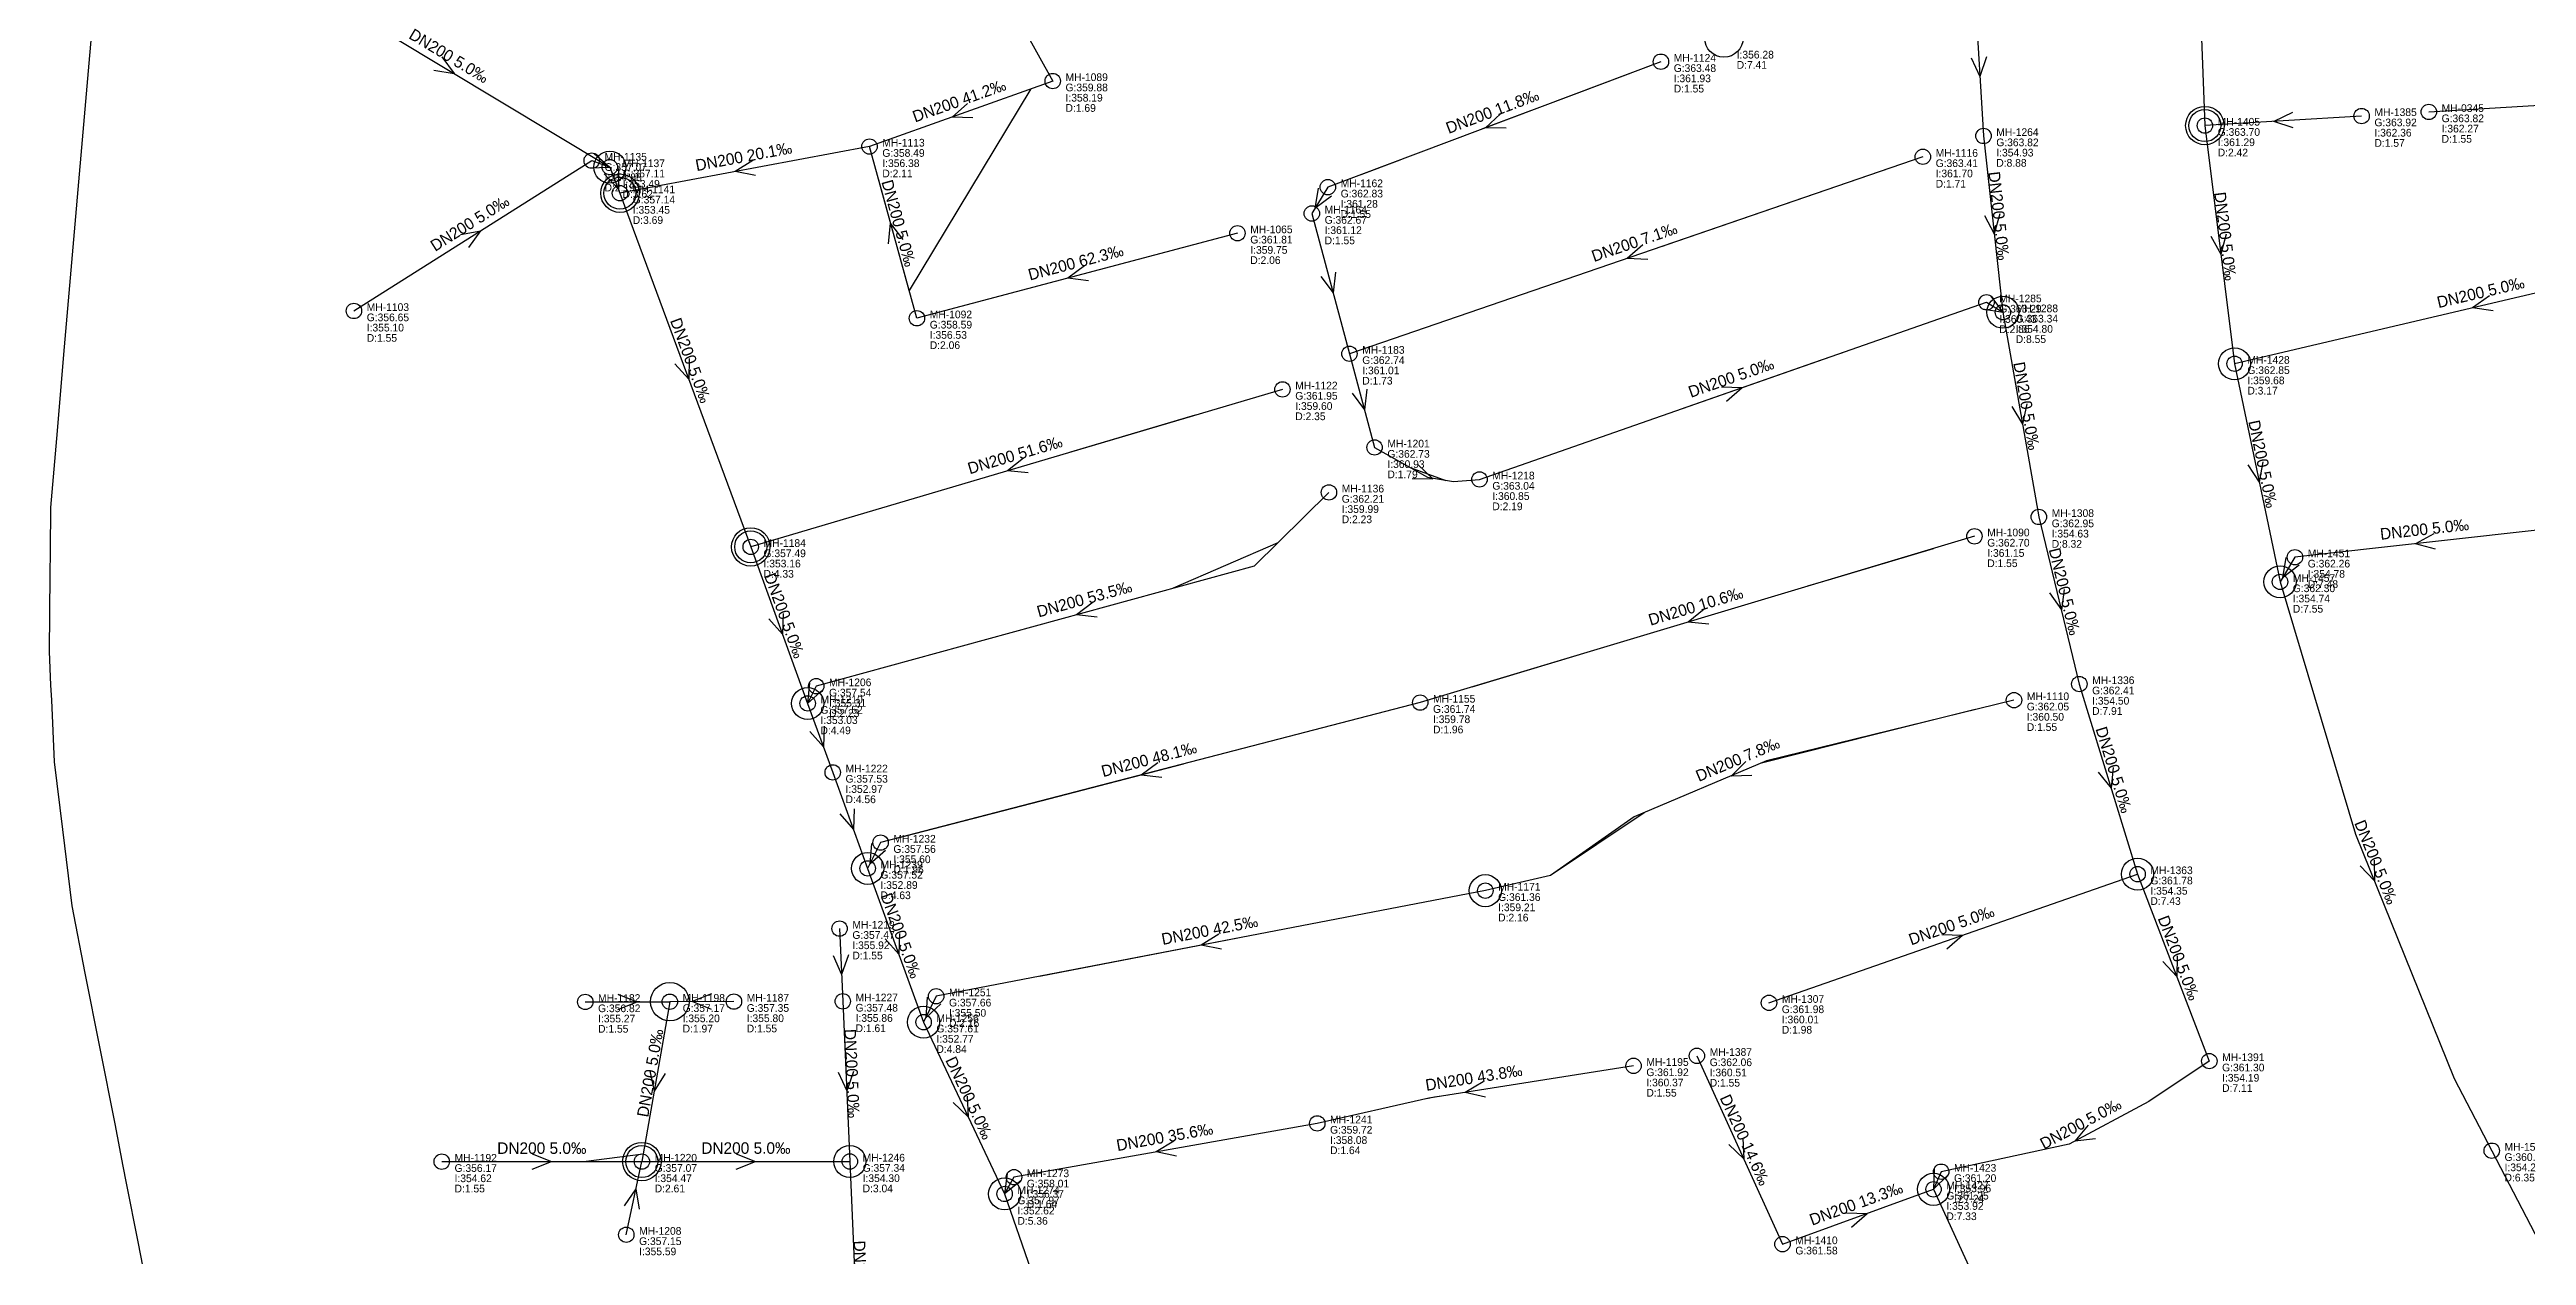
# Model space of a CAD drawing. Header units: metres. Extents: x 449901 to 451990, y 2566737 to 2570846.
# Drawn here: x 449907.9 to 450294.3, y 2568569.2 to 2568757.4 of the extents above; entities that cross this region are included whole.
import ezdxf
from ezdxf.enums import TextEntityAlignment as Align

# ---------------------------------------------------------------- set-up
doc = ezdxf.new("R2010")
doc.units = ezdxf.units.M
for name, color, linetype in [('SEW-CATCHMENT', 4, 'Continuous'), ('SEW-DROP', 6, 'Continuous'), ('SEW-LABEL', 2, 'Continuous'), ('SEW-MH', 7, 'Continuous'), ('SEW-MH-LABEL', 8, 'Continuous'), ('SEW-PIPE-DN200', 3, 'Continuous'), ('SEW-RIDER', 8, 'Continuous'), ('SEW-SWEPT-CH', 6, 'Continuous')]:
    doc.layers.add(name, color=color, linetype=linetype)

msp = doc.modelspace()

# ---------------------------------------------------------------- linework, layer by layer
at = {"layer": 'SEW-CATCHMENT'}
msp.add_lwpolyline([(449924.01, 2568559.6), (449921.71, 2568571.38), (449919.92, 2568580.5), (449919.4, 2568583.15), (449918.11, 2568589.76), (449915.79, 2568601.53), (449913.47, 2568613.31), (449911.41, 2568623.79), (449909.95, 2568635.7), (449908.65, 2568646.28), (449908.23, 2568655.92), (449908.12, 2568658.26), (449907.89, 2568663.5), (449908, 2568675.5), (449908.04, 2568679.13), (449908.1, 2568685.96), (449909.12, 2568697.91), (449910.15, 2568709.87), (449911.17, 2568721.83), (449911.88, 2568730.2), (449912.46, 2568736.81), (449912.92, 2568742.16), (449913.96, 2568754.11), (449915, 2568766.07)], dxfattribs=at)
at = {"layer": 'SEW-DROP'}
for centre in [(450244.13, 2568745.57), (449995.3, 2568739.09), (449996.88, 2568735.02), (450212.62, 2568716.44), (450248.76, 2568708.4), (450017.28, 2568679.82), (450255.85, 2568674.36), (450026.16, 2568655.39), (450035.52, 2568629.65), (450233.63, 2568628.75), (450131.88, 2568626.17), (450044.25, 2568605.65), (450000.3, 2568583.89), (450000.3, 2568583.89), (450032.74, 2568583.9), (450056.89, 2568578.84), (450201.8, 2568579.56)]:
    msp.add_circle(centre, 2.5, dxfattribs=at)
at = {"layer": 'SEW-LABEL'}
for p, q in [((449967.85, 2568754.23), (449971.04, 2568753.71)), ((449969.09, 2568756.29), (449971.04, 2568753.71)), ((450207.66, 2568756.14), (450209.04, 2568753.22)), ((450210.06, 2568756.28), (450209.04, 2568753.22)), ((450051.11, 2568749.04), (450048.69, 2568746.9)), ((450051.92, 2568746.78), (450048.69, 2568746.9)), ((450134.27, 2568747.4), (450131.89, 2568745.22)), ((450257.78, 2568747.61), (450254.86, 2568746.23)), ((450257.92, 2568745.21), (450254.86, 2568746.23)), ((450135.12, 2568745.16), (450131.89, 2568745.22)), ((449992.07, 2568738.97), (449995.3, 2568739.09)), ((449992.88, 2568741.23), (449995.3, 2568739.09)), ((449994.43, 2568738.02), (449996.63, 2568735.66)), ((449996.67, 2568738.89), (449996.63, 2568735.66)), ((450017.6, 2568740.12), (450014.87, 2568738.39)), ((450018.04, 2568737.76), (450014.87, 2568738.39)), ((450105.82, 2568735.81), (450105.28, 2568732.63)), ((450107.87, 2568734.56), (450105.28, 2568732.63)), ((450038.75, 2568727.14), (450039.11, 2568730.35)), ((450041.07, 2568727.78), (450039.11, 2568730.35)), ((450209.75, 2568731.55), (450211.27, 2568728.7)), ((450212.13, 2568731.82), (450211.27, 2568728.7)), ((449972.02, 2568728.58), (449975.2, 2568729.17)), ((449973.31, 2568726.55), (449975.2, 2568729.17)), ((450156.44, 2568726.95), (450153.99, 2568724.84)), ((450245.07, 2568728.33), (450246.63, 2568725.5)), ((450247.45, 2568728.63), (450246.63, 2568725.5)), ((450069.35, 2568723.68), (450066.76, 2568721.75)), ((450108.52, 2568722.67), (450108.13, 2568719.46)), ((450157.22, 2568724.68), (450153.99, 2568724.84)), ((450069.97, 2568721.36), (450066.76, 2568721.75)), ((450106.2, 2568722.04), (450108.13, 2568719.46)), ((450210.68, 2568719.02), (450212.62, 2568716.44)), ((450288.54, 2568718.98), (450285.89, 2568717.13)), ((450209.43, 2568716.97), (450212.62, 2568716.44)), ((450289.09, 2568716.64), (450285.89, 2568717.13)), ((450005.43, 2568708.41), (450007.6, 2568706.01)), ((450007.68, 2568709.24), (450007.6, 2568706.01)), ((450111.09, 2568703.79), (450113.03, 2568701.2)), ((450113.41, 2568704.41), (450113.03, 2568701.2)), ((450168.7, 2568704.81), (450171.93, 2568704.67)), ((450169.49, 2568702.54), (450171.93, 2568704.67)), ((450213.99, 2568701.74), (450215.69, 2568698.99)), ((450216.35, 2568702.15), (450215.69, 2568698.99)), ((450059.85, 2568693.69), (450057.32, 2568691.68)), ((450060.54, 2568691.38), (450057.32, 2568691.68)), ((450121.37, 2568692.69), (450123.68, 2568690.43)), ((450250.83, 2568692.61), (450252.61, 2568689.91)), ((450253.18, 2568693.1), (450252.61, 2568689.91)), ((450120.45, 2568690.48), (450123.68, 2568690.43)), ((450279.84, 2568681.85), (450276.99, 2568680.32)), ((450280.11, 2568679.46), (450276.99, 2568680.32)), ((450256.76, 2568678.19), (450256.24, 2568675)), ((450258.82, 2568676.95), (450256.24, 2568675)), ((450219.87, 2568672.63), (450221.74, 2568670)), ((450222.2, 2568673.19), (450221.74, 2568670)), ((450020.08, 2568668.6), (450022.24, 2568666.19)), ((450022.34, 2568669.42), (450022.24, 2568666.19)), ((450070.68, 2568671.17), (450068.11, 2568669.22)), ((450071.32, 2568668.85), (450068.11, 2568669.22)), ((450166.04, 2568670.08), (450163.51, 2568668.07)), ((450166.73, 2568667.78), (450163.51, 2568668.07)), ((450026.43, 2568658.61), (450026.16, 2568655.39)), ((450028.58, 2568657.54), (450026.16, 2568655.39)), ((450026.48, 2568651.01), (450028.63, 2568648.6)), ((450028.73, 2568651.83), (450028.63, 2568648.6)), ((450080.78, 2568646.13), (450078.18, 2568644.22)), ((450172.5, 2568646.33), (450170.21, 2568644.06)), ((450229.8, 2568645.37), (450229.53, 2568642.15)), ((450081.39, 2568643.81), (450078.18, 2568644.22)), ((450173.44, 2568644.12), (450170.21, 2568644.06)), ((450227.5, 2568644.67), (450229.53, 2568642.15)), ((450031.16, 2568638.14), (450033.31, 2568635.73)), ((450033.41, 2568638.96), (450033.31, 2568635.73)), ((450036.13, 2568633.54), (450035.86, 2568630.32)), ((450038.28, 2568632.46), (450035.86, 2568630.32)), ((450268.33, 2568630.03), (450270.57, 2568627.7)), ((450270.56, 2568630.93), (450270.57, 2568627.7)), ((450038.25, 2568618.65), (450040.4, 2568616.24)), ((450040.5, 2568619.47), (450040.4, 2568616.24)), ((450090.29, 2568619.4), (450087.57, 2568617.65)), ((450203.07, 2568619.34), (450206.3, 2568619.2)), ((450203.86, 2568617.08), (450206.3, 2568619.2)), ((450030.13, 2568616.03), (450031.46, 2568613.08)), ((450032.52, 2568616.13), (450031.46, 2568613.08)), ((450090.74, 2568617.04), (450087.57, 2568617.65)), ((450237.57, 2568615.13), (450239.76, 2568612.76)), ((450239.81, 2568615.99), (450239.76, 2568612.76)), ((449996.57, 2568610.02), (449999.57, 2568608.83)), ((449996.57, 2568607.62), (449999.57, 2568608.83)), ((450011.16, 2568610.05), (450008.16, 2568608.85)), ((450011.17, 2568607.65), (450008.16, 2568608.85)), ((450044.8, 2568609.55), (450044.58, 2568606.33)), ((450046.96, 2568608.51), (450044.58, 2568606.33)), ((450001.56, 2568598.05), (450002.22, 2568594.89)), ((450003.92, 2568597.64), (450002.22, 2568594.89)), ((450030.92, 2568597.85), (450032.25, 2568594.91)), ((450033.32, 2568597.95), (450032.25, 2568594.91)), ((450131.52, 2568596.33), (450128.74, 2568594.68)), ((450048.84, 2568593.09), (450051.21, 2568590.89)), ((450051.02, 2568594.11), (450051.21, 2568590.89)), ((450131.89, 2568593.96), (450128.74, 2568594.68)), ((450172.03, 2568587.56), (450172.18, 2568584.33)), ((450225.92, 2568589.58), (450223.84, 2568587.1)), ((450227.05, 2568587.46), (450223.84, 2568587.1)), ((449983.19, 2568585.09), (449986.19, 2568583.89)), ((449983.19, 2568582.69), (449986.19, 2568583.89)), ((450015.02, 2568585.1), (450018.02, 2568583.9)), ((450015.02, 2568582.7), (450018.02, 2568583.9)), ((450083.27, 2568587.1), (450080.53, 2568585.39)), ((450083.69, 2568584.73), (450080.53, 2568585.39)), ((450169.85, 2568586.57), (450172.18, 2568584.33)), ((449997.6, 2568576.97), (449999.4, 2568579.65)), ((449999.94, 2568576.47), (449999.4, 2568579.65)), ((450057.3, 2568582.04), (450056.89, 2568578.84)), ((450059.4, 2568580.87), (450056.89, 2568578.84)), ((450201.89, 2568582.79), (450201.8, 2568579.56)), ((450204.09, 2568581.83), (450201.8, 2568579.56)), ((450188.2, 2568575.9), (450191.43, 2568575.79)), ((450189.02, 2568573.64), (450191.43, 2568575.79))]:
    msp.add_line(p, q, dxfattribs=at)
at = {"layer": 'SEW-MH'}
for centre in [(450064.39, 2568752.52), (450159.27, 2568755.54), (450244.13, 2568745.57), (450268.58, 2568747.06), (450279.06, 2568747.7), (450035.81, 2568742.3), (450200.13, 2568740.7), (450209.59, 2568743.95), (449992.48, 2568740.1), (449995.3, 2568739.09), (449996.88, 2568735.02), (450107.31, 2568735.96), (450104.81, 2568731.85), (450093.21, 2568728.77), (450210.06, 2568717.99), (449955.38, 2568716.64), (450043.21, 2568715.5), (450212.62, 2568716.44), (450110.68, 2568709.96), (450248.76, 2568708.4), (450100.23, 2568704.4), (450114.6, 2568695.34), (450107.48, 2568688.32), (450130.97, 2568690.35), (450218.23, 2568684.49), (450017.28, 2568679.82), (450208.18, 2568681.47), (450258.18, 2568678.21), (450255.85, 2568674.36), (450027.5, 2568658.08), (450214.35, 2568655.9), (450224.54, 2568658.41), (450026.16, 2568655.39), (450121.72, 2568655.52), (450030.07, 2568644.63), (450037.54, 2568633.67), (450035.52, 2568629.65), (450233.63, 2568628.75), (450131.88, 2568626.17), (450031.14, 2568620.25), (450046.21, 2568609.7), (449991.47, 2568608.81), (450004.66, 2568608.84), (450014.66, 2568608.86), (450031.64, 2568608.9), (450044.25, 2568605.65), (450176.13, 2568608.66), (450155, 2568598.83), (450164.88, 2568600.39), (450244.82, 2568599.57), (450105.66, 2568589.85), (449969.08, 2568583.88), (450000.3, 2568583.89), (450032.74, 2568583.9), (450202.99, 2568582.31), (450288.88, 2568585.59), (450056.89, 2568578.84), (450058.35, 2568581.46), (450201.8, 2568579.56), (449997.87, 2568572.47), (450178.24, 2568571)]:
    msp.add_circle(centre, 1.2, dxfattribs=at)
at = {"layer": 'SEW-PIPE-DN200'}
for points in [[(450242.63, 2568785.13), (450244.13, 2568745.57)], [(449944.2, 2568769.88), (449995.3, 2568739.09)], [(450057.29, 2568765.35), (450064.39, 2568752.52), (450064.39, 2568752.52)], [(450208.3, 2568765.48), (450209.59, 2568743.95)], [(450159.27, 2568755.54), (450107.31, 2568735.96)], [(450064.39, 2568752.52), (450035.81, 2568742.3)], [(450279.06, 2568747.7), (450303.18, 2568749.17), (450326.26, 2568750.58)], [(450268.58, 2568747.06), (450244.13, 2568745.57)], [(450035.81, 2568742.3), (449996.88, 2568735.02)], [(450043.21, 2568715.5), (450035.81, 2568742.3), (450035.81, 2568742.3)], [(450209.59, 2568743.95), (450212.62, 2568716.44)], [(450244.13, 2568745.57), (450248.76, 2568708.4)], [(449955.38, 2568716.64), (449992.48, 2568740.1)], [(449992.48, 2568740.1), (449995.3, 2568739.09)], [(449995.3, 2568739.09), (449996.88, 2568735.02)], [(450200.13, 2568740.7), (450110.68, 2568709.96)], [(449996.88, 2568735.02), (450017.28, 2568679.82)], [(450107.31, 2568735.96), (450107.31, 2568735.96), (450104.81, 2568731.85)], [(450104.81, 2568731.85), (450110.68, 2568709.96)], [(450093.21, 2568728.77), (450043.21, 2568715.5), (450043.21, 2568715.5)], [(450326.42, 2568723.46), (450326.42, 2568723.46), (450306.1, 2568721.87), (450248.76, 2568708.4)], [(450130.97, 2568690.35), (450210.06, 2568717.99)], [(450210.06, 2568717.99), (450212.62, 2568716.44)], [(450212.62, 2568716.44), (450218.23, 2568684.49)], [(450110.68, 2568709.96), (450114.6, 2568695.34)], [(450248.76, 2568708.4), (450255.85, 2568674.36)], [(450100.23, 2568704.4), (450017.28, 2568679.82)], [(450114.6, 2568695.34), (450122.86, 2568690.69), (450126.89, 2568690), (450130.97, 2568690.35), (450130.97, 2568690.35)], [(450107.48, 2568688.32), (450095.81, 2568676.82), (450027.5, 2568658.08)], [(450218.23, 2568684.49), (450224.54, 2568658.41)], [(450208.18, 2568681.47), (450121.72, 2568655.52)], [(450298.79, 2568682.76), (450258.18, 2568678.21)], [(450017.28, 2568679.82), (450026.16, 2568655.39)], [(450258.18, 2568678.21), (450255.85, 2568674.36)], [(450255.85, 2568674.36), (450267.62, 2568635), (450283.03, 2568596.84), (450288.88, 2568585.59)], [(450027.5, 2568658.08), (450026.16, 2568655.39)], [(450224.54, 2568658.41), (450233.63, 2568628.75)], [(450026.16, 2568655.39), (450030.07, 2568644.63)], [(450121.72, 2568655.52), (450037.54, 2568633.67)], [(450214.35, 2568655.9), (450175.75, 2568646.41), (450155.11, 2568637.67), (450142.02, 2568628.54), (450131.88, 2568626.17)], [(450030.07, 2568644.63), (450035.52, 2568629.65)], [(450037.54, 2568633.67), (450035.52, 2568629.65)], [(450035.52, 2568629.65), (450044.25, 2568605.65)], [(450131.88, 2568626.17), (450046.21, 2568609.7)], [(450176.13, 2568608.66), (450233.63, 2568628.75)], [(450233.63, 2568628.75), (450244.82, 2568599.57)], [(450031.14, 2568620.25), (450031.64, 2568608.9)], [(449991.47, 2568608.81), (450004.66, 2568608.84)], [(450004.66, 2568608.84), (450000.3, 2568583.89)], [(450014.66, 2568608.86), (450004.66, 2568608.84)], [(450031.64, 2568608.9), (450032.74, 2568583.9)], [(450046.21, 2568609.7), (450044.25, 2568605.65)], [(450044.25, 2568605.65), (450056.89, 2568578.84)], [(450164.88, 2568600.39), (450178.24, 2568571)], [(450244.82, 2568599.57), (450235.38, 2568593.28), (450222.94, 2568586.62), (450202.99, 2568582.31)], [(450155, 2568598.83), (450123.07, 2568593.78), (450105.66, 2568589.85)], [(450105.66, 2568589.85), (450058.35, 2568581.46)], [(449969.08, 2568583.88), (450000.3, 2568583.89)], [(449997.87, 2568572.47), (450000.3, 2568583.89)], [(450000.3, 2568583.89), (450032.74, 2568583.9)], [(450032.74, 2568583.9), (450034.53, 2568542.86)], [(450288.88, 2568585.59), (450307.01, 2568550.78), (450333.29, 2568507.36)], [(450058.35, 2568581.46), (450056.89, 2568578.84)], [(450202.99, 2568582.31), (450201.8, 2568579.56)], [(450056.89, 2568578.84), (450069.18, 2568543.25)], [(450178.24, 2568571), (450201.8, 2568579.56)], [(450201.8, 2568579.56), (450221.92, 2568535.68)]]:
    msp.add_lwpolyline(points, dxfattribs=at)
at = {"layer": 'SEW-RIDER'}
for points in [[(450159.27, 2568755.54), (450146.55, 2568750.75), (450131.46, 2568745.06)], [(450061, 2568751.3), (450042.01, 2568719.85), (450037.26, 2568737.06)], [(450251.89, 2568746.05), (450251.89, 2568746.05)], [(450118.55, 2568740.19), (450112.44, 2568737.89)], [(450200.13, 2568740.7), (450160.18, 2568726.97), (450159.45, 2568726.72)], [(450162.33, 2568701.31), (450183.12, 2568708.58), (450188.36, 2568710.41)], [(450086.6, 2568700.36), (450086.6, 2568700.36), (450067.18, 2568694.6)], [(450120.13, 2568692.22), (450125.74, 2568690.2)], [(450099.51, 2568680.46), (450083.2, 2568673.36), (450083.2, 2568673.36)], [(450201.74, 2568679.54), (450185.9, 2568674.79), (450182.16, 2568673.67)], [(450146.52, 2568662.97), (450129.76, 2568657.94), (450129.76, 2568657.94)], [(450208.29, 2568654.42), (450193.09, 2568650.67), (450174.96, 2568646.07)], [(450084.76, 2568645.93), (450062.53, 2568640.16), (450039.8, 2568634.25)], [(450156.66, 2568638.33), (450142.02, 2568628.54)], [(450093.29, 2568618.75), (450072.26, 2568614.71), (450062.35, 2568612.8)], [(450126.08, 2568594.26), (450123.94, 2568593.92), (450122.72, 2568593.7)], [(449975.78, 2568583.89), (449991.21, 2568583.89), (450000.51, 2568585.08)]]:
    msp.add_lwpolyline(points, dxfattribs=at)
at = {"layer": 'SEW-SWEPT-CH'}
for centre in [(450169.09, 2568759.24), (450244.13, 2568745.57), (449996.88, 2568735.02), (450017.28, 2568679.82), (450004.66, 2568608.84), (450000.3, 2568583.89)]:
    msp.add_circle(centre, 3, dxfattribs=at)

# ---------------------------------------------------------------- texts
at = {"layer": 'SEW-LABEL'}
for s, rotation, p in [('DN200 5.0‰', -31.071, (449969.75, 2568755.68)), ('DN200 41.2‰', 19.6616, (450050.1, 2568748.61)), ('DN200 11.8‰', 20.6502, (450133.29, 2568746.95)), ('DN200 20.1‰', 10.5934, (450016.34, 2568739.86)), ('DN200 5.0‰', -83.7087, (450211.11, 2568731.39)), ('DN200 5.0‰', 32.3158, (449973.93, 2568729.57)), ('DN200 5.0‰', 285.4481, (450039.51, 2568730.1)), ('DN200 5.0‰', -82.8891, (450246.44, 2568728.19)), ('DN200 62.3‰', 14.8671, (450068.21, 2568723.34)), ('DN200 7.1‰', 18.9638, (450155.41, 2568726.53)), ('DN200 5.0‰', 13.2215, (450287.35, 2568718.67)), ('DN200 5.0‰', -69.7122, (450007.08, 2568708.62)), ('DN200 5.0‰', 19.2662, (450170.51, 2568705.37)), ('DN200 5.0‰', -80.0367, (450215.43, 2568701.67)), ('DN200 5.0‰', -78.2398, (450252.31, 2568692.58)), ('DN200 51.6‰', 16.5089, (450058.76, 2568693.31)), ('DN200 5.0‰', 6.3874, (450278.48, 2568681.69)), ('DN200 5.0‰', -76.406, (450221.39, 2568672.65)), ('DN200 5.0‰', -70.019, (450021.72, 2568668.8)), ('DN200 53.5‰', 15.344, (450069.56, 2568670.82)), ('DN200 10.6‰', 16.7092, (450164.95, 2568669.7)), ('DN200 48.1‰', 14.5535, (450079.63, 2568645.8)), ('DN200 7.8‰', 22.9323, (450171.59, 2568645.84)), ('DN200 5.0‰', -72.9561, (450229.09, 2568644.78)), ('DN200 5.0‰', -68.0156, (450270.01, 2568630.29)), ('DN200 5.0‰', -70.0191, (450039.89, 2568618.85)), ('DN200 42.5‰', 10.8775, (450089.04, 2568619.13)), ('DN200 5.0‰', 19.2622, (450204.88, 2568619.91)), ('DN200 5.0‰', -69.0304, (450239.23, 2568615.36)), ('DN200 5.0‰', 80.0768, (450002.48, 2568597.57)), ('DN200 5.0‰', -87.4917, (450032.19, 2568597.6)), ('DN200 5.0‰', -64.7598, (450050.57, 2568593.44)), ('DN200 43.8‰', 8.9912, (450130.22, 2568596.11)), ('DN200 14.6‰', -65.5442, (450171.56, 2568586.9)), ('DN200 5.0‰', 28.1692, (450225.16, 2568589.01)), ('DN200 35.6‰', 10.0591, (450082.01, 2568586.85)), ('DN200 5.0‰', 0.0169, (449984.69, 2568585.09)), ('DN200 5.0‰', 0.0166, (450016.52, 2568585.1)), ('DN200 13.3‰', 19.9636, (450190.02, 2568576.48)), ('DN200 5.0‰', -87.4917, (450033.63, 2568564.58))]:
    msp.add_text(s, height=1.8, rotation=rotation, dxfattribs=at).set_placement(p, align=Align.CENTER)
at = {"layer": 'SEW-MH-LABEL'}
for s, p in [('MH-1089', (450066.39, 2568752.52)), ('G:363.48', (450161.27, 2568753.94)), ('MH-1124', (450161.27, 2568755.54)), ('I:361.93', (450161.27, 2568752.34)), ('D:7.41', (450171.09, 2568754.44)), ('I:356.28', (450171.09, 2568756.04)), ('G:359.88', (450066.39, 2568750.92)), ('I:358.19', (450066.39, 2568749.32)), ('D:1.55', (450161.27, 2568750.74)), ('D:1.69', (450066.39, 2568747.72)), ('MH-1405', (450246.13, 2568745.57)), ('G:363.92', (450270.58, 2568745.46)), ('MH-1385', (450270.58, 2568747.06)), ('G:363.82', (450281.06, 2568746.1)), ('MH-0345', (450281.06, 2568747.7)), ('G:358.49', (450037.81, 2568740.7)), ('MH-1113', (450037.81, 2568742.3)), ('MH-1116', (450202.13, 2568740.7)), ('G:363.82', (450211.59, 2568742.35)), ('MH-1264', (450211.59, 2568743.95)), ('I:354.93', (450211.59, 2568740.75)), ('G:363.70', (450246.13, 2568743.97)), ('D:2.42', (450246.13, 2568740.77)), ('I:361.29', (450246.13, 2568742.37)), ('D:1.57', (450270.58, 2568742.26)), ('I:362.36', (450270.58, 2568743.86)), ('D:1.55', (450281.06, 2568742.9)), ('I:362.27', (450281.06, 2568744.5)), ('G:357.07', (449994.48, 2568738.5)), ('MH-1135', (449994.48, 2568740.1)), ('I:354.88', (449994.48, 2568736.9)), ('G:357.11', (449997.3, 2568737.49)), ('MH-1137', (449997.3, 2568739.09)), ('D:2.11', (450037.81, 2568737.5)), ('I:356.38', (450037.81, 2568739.1)), ('G:363.41', (450202.13, 2568739.1)), ('I:361.70', (450202.13, 2568737.5)), ('D:8.88', (450211.59, 2568739.15)), ('D:2.19', (449994.48, 2568735.3)), ('D:3.62', (449997.3, 2568734.29)), ('I:353.49', (449997.3, 2568735.89)), ('G:357.14', (449998.88, 2568733.42)), ('MH-1141', (449998.88, 2568735.02)), ('G:362.83', (450109.31, 2568734.36)), ('MH-1162', (450109.31, 2568735.96)), ('D:1.71', (450202.13, 2568735.9)), ('D:3.69', (449998.88, 2568730.22)), ('I:353.45', (449998.88, 2568731.82)), ('G:362.67', (450106.81, 2568730.25)), ('MH-1164', (450106.81, 2568731.85)), ('D:1.55', (450109.31, 2568731.16)), ('I:361.28', (450109.31, 2568732.76)), ('G:361.81', (450095.21, 2568727.17)), ('MH-1065', (450095.21, 2568728.77)), ('I:359.75', (450095.21, 2568725.57)), ('D:1.55', (450106.81, 2568727.05)), ('I:361.12', (450106.81, 2568728.65)), ('D:2.06', (450095.21, 2568723.97)), ('MH-1285', (450212.06, 2568717.99)), ('G:356.65', (449957.38, 2568715.04)), ('MH-1103', (449957.38, 2568716.64)), ('G:358.59', (450045.21, 2568713.9)), ('MH-1092', (450045.21, 2568715.5)), ('G:363.29', (450212.06, 2568716.39)), ('I:360.43', (450212.06, 2568714.79)), ('G:363.34', (450214.62, 2568714.84)), ('MH-1288', (450214.62, 2568716.44)), ('D:1.55', (449957.38, 2568711.84)), ('I:355.10', (449957.38, 2568713.44)), ('D:2.06', (450045.21, 2568710.7)), ('I:356.53', (450045.21, 2568712.3)), ('MH-1183', (450112.68, 2568709.96)), ('D:2.86', (450212.06, 2568713.19)), ('D:8.55', (450214.62, 2568711.64)), ('I:354.80', (450214.62, 2568713.24)), ('G:362.74', (450112.68, 2568708.36)), ('I:361.01', (450112.68, 2568706.76)), ('G:362.85', (450250.76, 2568706.8)), ('MH-1428', (450250.76, 2568708.4)), ('G:361.95', (450102.23, 2568702.8)), ('MH-1122', (450102.23, 2568704.4)), ('D:1.73', (450112.68, 2568705.16)), ('D:3.17', (450250.76, 2568703.6)), ('I:359.68', (450250.76, 2568705.2)), ('D:2.35', (450102.23, 2568699.6)), ('I:359.60', (450102.23, 2568701.2)), ('MH-1201', (450116.6, 2568695.34)), ('G:362.73', (450116.6, 2568693.74)), ('D:1.79', (450116.6, 2568690.54)), ('I:360.93', (450116.6, 2568692.14)), ('G:362.21', (450109.48, 2568686.72)), ('MH-1136', (450109.48, 2568688.32)), ('G:363.04', (450132.97, 2568688.75)), ('MH-1218', (450132.97, 2568690.35)), ('I:360.85', (450132.97, 2568687.15)), ('D:2.23', (450109.48, 2568683.52)), ('I:359.99', (450109.48, 2568685.12)), ('D:2.19', (450132.97, 2568685.55)), ('G:362.95', (450220.23, 2568682.89)), ('MH-1308', (450220.23, 2568684.49)), ('MH-1184', (450019.28, 2568679.82)), ('G:362.70', (450210.18, 2568679.87)), ('MH-1090', (450210.18, 2568681.47)), ('D:8.32', (450220.23, 2568679.69)), ('I:354.63', (450220.23, 2568681.29)), ('G:357.49', (450019.28, 2568678.22)), ('D:4.33', (450019.28, 2568675.02)), ('I:353.16', (450019.28, 2568676.62)), ('D:1.55', (450210.18, 2568676.67)), ('I:361.15', (450210.18, 2568678.27)), ('G:362.26', (450260.18, 2568676.61)), ('MH-1451', (450260.18, 2568678.21)), ('I:354.78', (450260.18, 2568675.01)), ('G:362.30', (450257.85, 2568672.76)), ('MH-1457', (450257.85, 2568674.36)), ('I:354.74', (450257.85, 2568671.16)), ('D:7.48', (450260.18, 2568673.41)), ('D:7.55', (450257.85, 2568669.56)), ('G:357.54', (450029.5, 2568656.48)), ('MH-1206', (450029.5, 2568658.08)), ('MH-1110', (450216.35, 2568655.9)), ('G:362.41', (450226.54, 2568656.81)), ('MH-1336', (450226.54, 2568658.41)), ('G:357.52', (450028.16, 2568653.79)), ('MH-1210', (450028.16, 2568655.39)), ('I:353.03', (450028.16, 2568652.19)), ('D:2.23', (450029.5, 2568653.28)), ('I:355.31', (450029.5, 2568654.88)), ('G:361.74', (450123.72, 2568653.92)), ('MH-1155', (450123.72, 2568655.52)), ('I:359.78', (450123.72, 2568652.32)), ('G:362.05', (450216.35, 2568654.3)), ('I:360.50', (450216.35, 2568652.7)), ('D:7.91', (450226.54, 2568653.61)), ('I:354.50', (450226.54, 2568655.21)), ('D:4.49', (450028.16, 2568650.59)), ('D:1.96', (450123.72, 2568650.72)), ('D:1.55', (450216.35, 2568651.1)), ('MH-1222', (450032.07, 2568644.63)), ('G:357.53', (450032.07, 2568643.03)), ('I:352.97', (450032.07, 2568641.43)), ('D:4.56', (450032.07, 2568639.83)), ('MH-1232', (450039.54, 2568633.67)), ('MH-1239', (450037.52, 2568629.65)), ('G:357.56', (450039.54, 2568632.07)), ('D:1.96', (450039.54, 2568628.87)), ('I:355.60', (450039.54, 2568630.47)), ('MH-1363', (450235.63, 2568628.75)), ('G:357.52', (450037.52, 2568628.05)), ('D:4.63', (450037.52, 2568624.85)), ('I:352.89', (450037.52, 2568626.45)), ('MH-1171', (450133.88, 2568626.17)), ('G:361.78', (450235.63, 2568627.15)), ('I:354.35', (450235.63, 2568625.55)), ('G:361.36', (450133.88, 2568624.57)), ('D:2.16', (450133.88, 2568621.37)), ('I:359.21', (450133.88, 2568622.97)), ('D:7.43', (450235.63, 2568623.95)), ('G:357.47', (450033.14, 2568618.65)), ('MH-1219', (450033.14, 2568620.25)), ('I:355.92', (450033.14, 2568617.05)), ('D:1.55', (450033.14, 2568615.45)), ('MH-1251', (450048.21, 2568609.7)), ('G:356.82', (449993.47, 2568607.21)), ('MH-1182', (449993.47, 2568608.81)), ('I:355.27', (449993.47, 2568605.61)), ('G:357.17', (450006.66, 2568607.24)), ('MH-1198', (450006.66, 2568608.84)), ('I:355.20', (450006.66, 2568605.64)), ('G:357.35', (450016.66, 2568607.26)), ('MH-1187', (450016.66, 2568608.86)), ('I:355.80', (450016.66, 2568605.66)), ('G:357.48', (450033.64, 2568607.3)), ('MH-1227', (450033.64, 2568608.9)), ('I:355.86', (450033.64, 2568605.7)), ('MH-1256', (450046.25, 2568605.65)), ('G:357.66', (450048.21, 2568608.1)), ('I:355.50', (450048.21, 2568606.5)), ('G:361.98', (450178.13, 2568607.06)), ('MH-1307', (450178.13, 2568608.66)), ('I:360.01', (450178.13, 2568605.46)), ('D:1.55', (449993.47, 2568604.01)), ('D:1.97', (450006.66, 2568604.04)), ('D:1.55', (450016.66, 2568604.06)), ('D:1.61', (450033.64, 2568604.1)), ('G:357.61', (450046.25, 2568604.05)), ('I:352.77', (450046.25, 2568602.45)), ('D:2.16', (450048.21, 2568604.9)), ('D:1.98', (450178.13, 2568603.86)), ('D:4.84', (450046.25, 2568600.85)), ('MH-1195', (450157, 2568598.83)), ('G:362.06', (450166.88, 2568598.79)), ('MH-1387', (450166.88, 2568600.39)), ('G:361.30', (450246.82, 2568597.97)), ('MH-1391', (450246.82, 2568599.57)), ('G:361.92', (450157, 2568597.23)), ('D:1.55', (450157, 2568594.03)), ('I:360.37', (450157, 2568595.63)), ('D:1.55', (450166.88, 2568595.59)), ('I:360.51', (450166.88, 2568597.19)), ('D:7.11', (450246.82, 2568594.77)), ('I:354.19', (450246.82, 2568596.37)), ('G:359.72', (450107.66, 2568588.25)), ('MH-1241', (450107.66, 2568589.85)), ('I:358.08', (450107.66, 2568586.65)), ('G:356.17', (449971.08, 2568582.28)), ('MH-1192', (449971.08, 2568583.88)), ('G:357.07', (450002.3, 2568582.29)), ('MH-1220', (450002.3, 2568583.89)), ('G:357.34', (450034.74, 2568582.3)), ('MH-1246', (450034.74, 2568583.9)), ('D:1.64', (450107.66, 2568585.05)), ('MH-1423', (450204.99, 2568582.31)), ('G:360.62', (450290.88, 2568583.99)), ('MH-1511', (450290.88, 2568585.59)), ('I:354.27', (450290.88, 2568582.39)), ('D:1.55', (449971.08, 2568579.08)), ('I:354.62', (449971.08, 2568580.68)), ('D:2.61', (450002.3, 2568579.09)), ('I:354.47', (450002.3, 2568580.69)), ('D:3.04', (450034.74, 2568579.1)), ('I:354.30', (450034.74, 2568580.7)), ('MH-1274', (450058.89, 2568578.84)), ('G:358.01', (450060.35, 2568579.86)), ('MH-1273', (450060.35, 2568581.46)), ('MH-1427', (450203.8, 2568579.56)), ('G:361.20', (450204.99, 2568580.71)), ('I:353.96', (450204.99, 2568579.11)), ('D:6.35', (450290.88, 2568580.79)), ('G:357.97', (450058.89, 2568577.24)), ('I:352.62', (450058.89, 2568575.64)), ('D:1.64', (450060.35, 2568576.66)), ('I:356.37', (450060.35, 2568578.26)), ('G:361.25', (450203.8, 2568577.96)), ('D:7.33', (450203.8, 2568574.76)), ('I:353.92', (450203.8, 2568576.36)), ('D:7.24', (450204.99, 2568577.51)), ('G:357.15', (449999.87, 2568570.87)), ('MH-1208', (449999.87, 2568572.47)), ('D:5.36', (450058.89, 2568574.04)), ('MH-1410', (450180.24, 2568571)), ('I:355.59', (449999.87, 2568569.27)), ('G:361.58', (450180.24, 2568569.4))]:
    msp.add_text(s, height=1.2, dxfattribs=at).set_placement(p)

doc.saveas('drawing.dxf')
